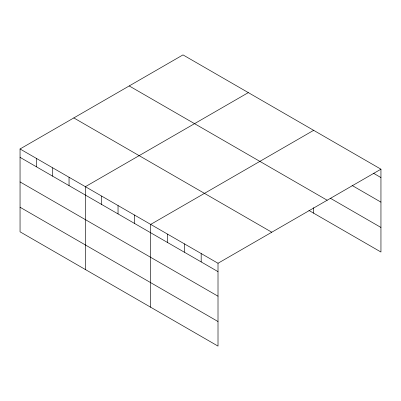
<?xml version="1.0" encoding="UTF-8"?>
<svg xmlns="http://www.w3.org/2000/svg" width="401" height="401" viewBox="0 0 401 401"><rect width="100%" height="100%" fill="white"/><g stroke="black" fill="none" stroke-linecap="round" stroke-linejoin="round"><path stroke-width="0.6" d="M218.009 296.209L218.009 263.262L20.05 148.971L20.05 231.813L218.009 346.103L218.009 296.209L20.05 181.919M308.9 210.435L380.95 252.028L380.95 169.187L182.991 54.897L20.05 148.971M248.319 92.616L85.378 186.686L85.378 269.527M313.642 130.33L150.701 224.405L150.701 307.241M218.009 263.262L380.95 169.187M373.587 173.312L380.95 177.563M352.028 185.437L380.95 202.139M330.469 198.31L380.95 227.457M129.222 85.944L327.181 200.234M73.819 117.929L271.778 232.219M20.05 157.347L218.009 271.637M20.05 207.237L218.009 321.527M313.642 207.643L313.642 213.172M201.182 253.547L201.182 261.923M184.355 243.833L184.355 252.209M167.528 234.119L167.528 242.495M134.37 214.976L134.37 223.347M118.039 205.543L118.039 213.918M101.709 196.114L101.709 204.49M69.047 177.257L69.047 185.633M52.711 167.829L52.711 176.204M36.381 158.4L36.381 166.776"/></g></svg>
